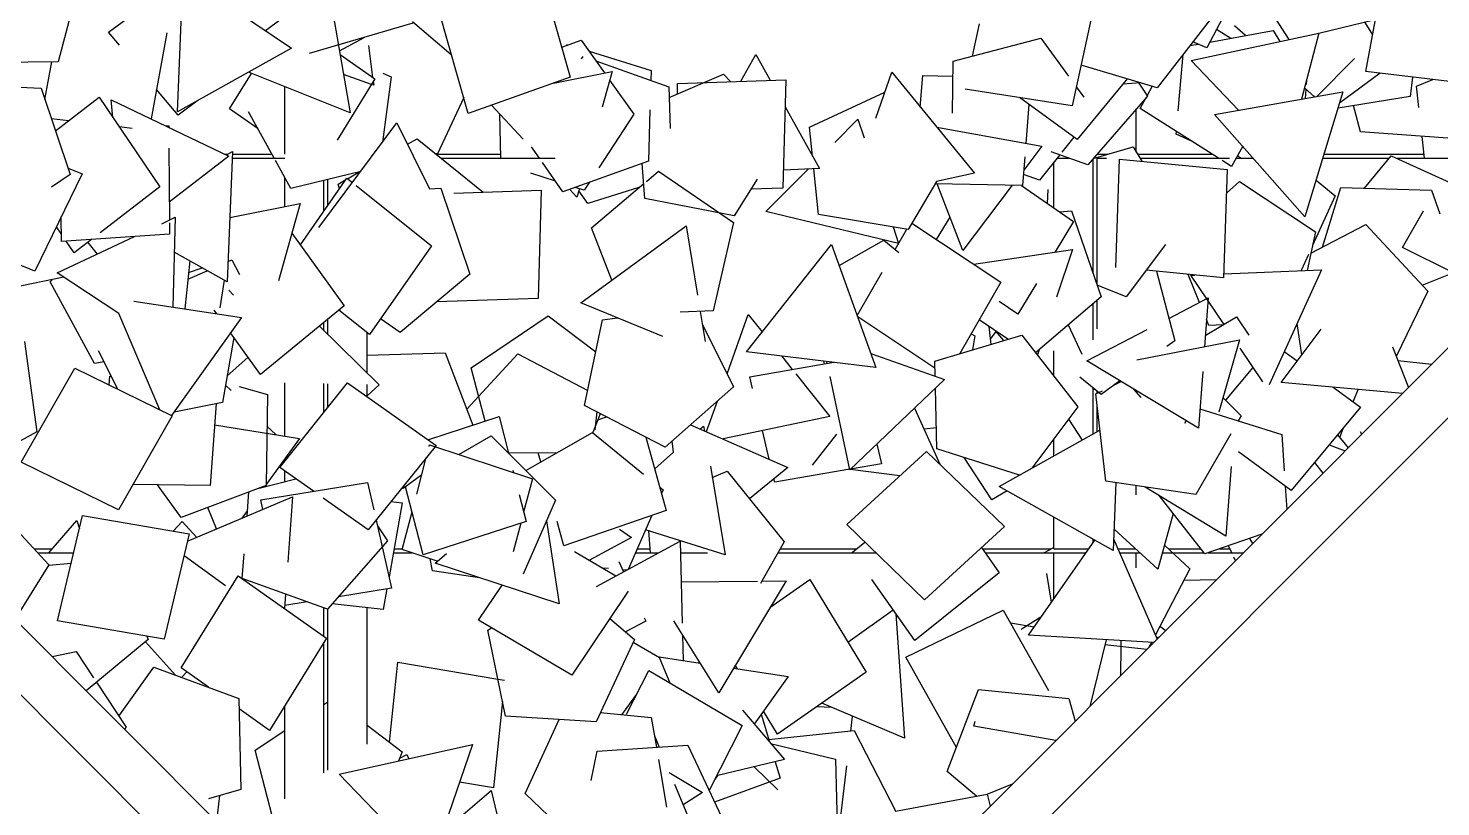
# Model space of a CAD drawing. Header units: metres. Extents: x 322 to 396.8, y -0.1 to 13.
# Drawn here: x 347.424 to 348.14, y 4.92 to 5.315 of the extents above; entities that cross this region are included whole.
import ezdxf

# ---------------------------------------------------------------- set-up
doc = ezdxf.new("R2010")
doc.units = ezdxf.units.M

msp = doc.modelspace()

# ---------------------------------------------------------------- linework, layer by layer
at = {"color": 8}
for p, q in [((347.7114, 4.68536), (346.74676, 5.65)), ((347.7114, 4.72071), (346.78212, 5.65)), ((348.64069, 5.65), (347.7114, 4.72071)), ((348.67605, 5.65), (347.7114, 4.68536)), ((347.46432, 5.31284), (347.50848, 5.34544)), ((347.45043, 5.34236), (347.43885, 5.29777)), ((347.50885, 5.33716), (347.55707, 5.30473)), ((347.5439, 5.31358), (347.5755, 5.33716)), ((347.5755, 5.33716), (347.58684, 5.27197)), ((347.68327, 5.34278), (347.69845, 5.29003)), ((347.49932, 5.27243), (347.50173, 5.33109)), ((347.96467, 5.32907), (347.95286, 5.27547)), ((347.64675, 5.2716), (347.63157, 5.32435)), ((348.0325, 5.32637), (348.02116, 5.30482)), ((348.06299, 5.30908), (348.0507, 5.32823)), ((348.1019, 5.2928), (348.10793, 5.32561)), ((347.61866, 5.31741), (347.56599, 5.30195)), ((347.61848, 5.31821), (347.63814, 5.30153)), ((347.90232, 5.30068), (347.9059, 5.31692)), ((348.02433, 5.32093), (347.99598, 5.28462)), ((348.02618, 5.31435), (348.03345, 5.30976)), ((348.04077, 5.3111), (348.03521, 5.31602)), ((348.10656, 5.31899), (348.07796, 5.31205)), ((348.10126, 5.3177), (348.10531, 5.31138)), ((347.46993, 5.30615), (347.46432, 5.31284)), ((347.49391, 5.31249), (347.48593, 5.2688)), ((347.58139, 5.30329), (347.59434, 5.31027)), ((347.69411, 5.30511), (347.70392, 5.30873)), ((347.70392, 5.30873), (347.71577, 5.29215)), ((347.89253, 5.29812), (347.93709, 5.30976)), ((347.93709, 5.30976), (347.95108, 5.29051)), ((348.01333, 5.29842), (348.07803, 5.3123)), ((348.02116, 5.30482), (348.01419, 5.30795)), ((348.02273, 5.3078), (348.05484, 5.31367)), ((348.05484, 5.31367), (348.0583, 5.30807)), ((348.07803, 5.3123), (348.06922, 5.2789)), ((347.55707, 5.30473), (347.49932, 5.27243)), ((347.5817, 5.3015), (347.59931, 5.28913)), ((347.59616, 5.30596), (347.59825, 5.28987)), ((347.6967, 5.30606), (347.69698, 5.30645)), ((347.69698, 5.30645), (347.6974, 5.30632)), ((347.70412, 5.2993), (347.70497, 5.30053)), ((347.70795, 5.30309), (347.73949, 5.29343)), ((347.78498, 5.28791), (347.79258, 5.30145)), ((347.79258, 5.30145), (347.79985, 5.28841)), ((348.00674, 5.27299), (348.0092, 5.30155)), ((348.01264, 5.30596), (348.0169, 5.30674)), ((347.43885, 5.29777), (347.39439, 5.29723)), ((347.43206, 5.27874), (347.43552, 5.29773)), ((347.68988, 5.28697), (347.71961, 5.29292)), ((347.71141, 5.29825), (347.7484, 5.28517)), ((347.71961, 5.29292), (347.71455, 5.27476)), ((347.73949, 5.29343), (347.73934, 5.28837)), ((347.89224, 5.2717), (347.89253, 5.29812)), ((347.99598, 5.28462), (347.95742, 5.29614)), ((348.03731, 5.2733), (348.01333, 5.29842)), ((348.0961, 5.29938), (348.07692, 5.28025)), ((347.3983, 5.28584), (347.43016, 5.28436)), ((347.5257, 5.27389), (347.53674, 5.2919)), ((347.58684, 5.27197), (347.53522, 5.29251)), ((347.59931, 5.28913), (347.58028, 5.25811)), ((347.59759, 5.28633), (347.58347, 5.29132)), ((347.59877, 5.28591), (347.59759, 5.28633)), ((347.59852, 5.28784), (347.59877, 5.28591)), ((347.60769, 5.29018), (347.60325, 5.25701)), ((347.60342, 5.29198), (347.60769, 5.29018)), ((347.69845, 5.29003), (347.64675, 5.2716)), ((347.71838, 5.28849), (347.7307, 5.27125)), ((347.74858, 5.27967), (347.77617, 5.29157)), ((347.75275, 5.28147), (347.7529, 5.28684)), ((347.7529, 5.28684), (347.80776, 5.28867)), ((347.77617, 5.29157), (347.77967, 5.28773)), ((347.80776, 5.28867), (347.80618, 5.23381)), ((347.85342, 5.26926), (347.86142, 5.29251)), ((347.86142, 5.29251), (347.90346, 5.24141)), ((347.87595, 5.27485), (347.87721, 5.29079)), ((347.87721, 5.29079), (347.89245, 5.29053)), ((347.98085, 5.28914), (347.9555, 5.25839)), ((347.9878, 5.28707), (347.97862, 5.28643)), ((347.98666, 5.28699), (347.99108, 5.28037)), ((348.07174, 5.28845), (348.07157, 5.28622)), ((348.10908, 5.29194), (348.08852, 5.27688)), ((348.15639, 5.28625), (348.1019, 5.2928)), ((348.12546, 5.28997), (348.12438, 5.28013)), ((348.12748, 5.28537), (348.13587, 5.28872)), ((347.43016, 5.28436), (347.44491, 5.24072)), ((347.43744, 5.26281), (347.45958, 5.27989)), ((347.45958, 5.27989), (347.49034, 5.23444)), ((347.49959, 5.27079), (347.48867, 5.28381)), ((347.55365, 5.251), (347.55365, 5.28518)), ((347.64442, 5.27969), (347.63111, 5.25123)), ((347.7484, 5.28517), (347.74909, 5.26392)), ((347.8198, 5.26463), (347.85792, 5.28234)), ((347.95286, 5.27547), (347.89862, 5.28393)), ((347.9555, 5.25839), (347.92621, 5.27963)), ((347.95499, 5.28513), (347.95883, 5.27984)), ((347.99108, 5.28037), (347.96086, 5.24561)), ((347.9874, 5.27405), (347.99048, 5.27969)), ((347.99096, 5.28056), (347.99358, 5.28534)), ((348.02508, 5.27115), (348.09026, 5.28259)), ((348.07583, 5.28006), (348.07072, 5.28458)), ((348.09026, 5.28259), (348.071, 5.21928)), ((348.0714, 5.28398), (348.07103, 5.27921)), ((348.07532, 5.28051), (348.07562, 5.28002)), ((348.12438, 5.28013), (348.08774, 5.27432)), ((348.12869, 5.27465), (348.12748, 5.28537)), ((347.46653, 5.26961), (347.46559, 5.27849)), ((347.46559, 5.27849), (347.52533, 5.25003)), ((347.50963, 5.2782), (347.49959, 5.27079)), ((347.54012, 5.26376), (347.5257, 5.27389)), ((347.5483, 5.249), (347.53529, 5.27248)), ((347.67457, 5.25857), (347.65856, 5.27581)), ((347.66316, 5.249), (347.66268, 5.27138)), ((347.73887, 5.27337), (347.73807, 5.24739)), ((347.80736, 5.27493), (347.82479, 5.24365)), ((347.93101, 5.27615), (347.92945, 5.25643)), ((347.98544, 5.25205), (347.98544, 5.27389)), ((348.02707, 5.249), (347.9874, 5.27405)), ((348.09907, 5.26223), (348.09551, 5.27555)), ((347.444, 5.26788), (347.43538, 5.2689)), ((347.47634, 5.26403), (347.46979, 5.26481)), ((347.49337, 5.26525), (347.49486, 5.26536)), ((347.49486, 5.26536), (347.49486, 5.26455)), ((347.57094, 5.21377), (347.61055, 5.26678)), ((347.61055, 5.26678), (347.62706, 5.23347)), ((347.7307, 5.27125), (347.71294, 5.24403)), ((347.82131, 5.2499), (347.8198, 5.26463)), ((347.83252, 5.25685), (347.84434, 5.26867)), ((347.84434, 5.26867), (347.84743, 5.25921)), ((347.88439, 5.2646), (347.93751, 5.25497)), ((348.071, 5.21928), (348.02508, 5.27115)), ((347.61591, 5.25597), (347.62078, 5.25875)), ((347.62078, 5.25875), (347.65434, 5.23172)), ((347.95382, 5.25961), (347.9477, 5.25198)), ((348.00572, 5.26109), (348.00583, 5.26241)), ((348.01314, 5.25779), (348.00572, 5.26109)), ((348.14341, 5.25904), (348.09907, 5.26223)), ((348.13159, 5.249), (348.13035, 5.25998)), ((347.49493, 5.25399), (347.49518, 5.21757)), ((347.52533, 5.25003), (347.49512, 5.22672)), ((347.5233, 5.251), (347.52472, 5.251)), ((347.52406, 5.25063), (347.52722, 5.2524)), ((347.52722, 5.2524), (347.52447, 5.18628)), ((347.52716, 5.251), (347.54719, 5.251)), ((347.63111, 5.25123), (347.62997, 5.25135)), ((347.63041, 5.251), (347.66311, 5.251)), ((347.6828, 5.249), (347.67879, 5.25476)), ((347.8207, 5.251), (347.8212, 5.251)), ((347.93751, 5.25497), (347.92838, 5.24292)), ((347.94666, 5.25068), (347.93634, 5.23782)), ((347.96086, 5.24561), (347.94237, 5.25221)), ((347.96361, 5.24877), (347.9838, 5.25471)), ((347.96555, 5.251), (347.97118, 5.251)), ((347.9838, 5.25471), (347.98832, 5.24739)), ((347.98609, 5.251), (348.0239, 5.251)), ((348.03941, 5.25497), (348.03381, 5.24474)), ((348.03829, 5.249), (348.03675, 5.25012)), ((348.08065, 5.251), (348.13136, 5.251)), ((348.10111, 5.2338), (348.11465, 5.25015)), ((348.11465, 5.25015), (348.15661, 5.23113)), ((347.44383, 5.24393), (347.45096, 5.24099)), ((347.52708, 5.249), (347.55365, 5.249)), ((347.55683, 5.23359), (347.54896, 5.2478)), ((347.63289, 5.249), (347.69077, 5.249)), ((347.69467, 5.23195), (347.68432, 5.24682)), ((347.73807, 5.24739), (347.69467, 5.23195)), ((347.73629, 5.2286), (347.73497, 5.24629)), ((347.79755, 5.22187), (347.8191, 5.24343)), ((347.82479, 5.24365), (347.80644, 5.24293)), ((347.82434, 5.2204), (347.82196, 5.24354)), ((347.92891, 5.24964), (347.92777, 5.23515)), ((347.94365, 5.2238), (347.94365, 5.24692)), ((347.94531, 5.249), (347.95137, 5.249)), ((347.96354, 5.19046), (347.96354, 5.24869)), ((347.96554, 5.18467), (347.96554, 5.249)), ((347.96554, 5.249), (347.97032, 5.249)), ((347.97508, 5.19363), (347.97698, 5.24849)), ((347.97698, 5.24849), (348.03161, 5.24318)), ((347.98732, 5.249), (348.03271, 5.249)), ((348.03381, 5.24474), (348.02906, 5.24774)), ((348.03161, 5.24318), (348.02971, 5.18832)), ((348.03614, 5.249), (348.04469, 5.249)), ((348.08004, 5.249), (348.1137, 5.249)), ((348.11719, 5.249), (348.14651, 5.249)), ((347.45096, 5.24099), (347.42687, 5.19166)), ((347.44491, 5.24072), (347.43536, 5.23429)), ((347.55365, 5.22437), (347.55365, 5.23935)), ((347.59221, 5.24223), (347.55683, 5.23359)), ((347.56158, 5.20502), (347.58516, 5.23876)), ((347.57354, 5.22214), (347.57354, 5.23767)), ((347.57554, 5.225), (347.57554, 5.23816)), ((347.58081, 5.23586), (347.58469, 5.23808)), ((347.58144, 5.23343), (347.58081, 5.23586)), ((347.58516, 5.23876), (347.58795, 5.23654)), ((347.58546, 5.23852), (347.59173, 5.24212)), ((347.69089, 5.23738), (347.67843, 5.2414)), ((347.70821, 5.23677), (347.70553, 5.23267)), ((347.70929, 5.21359), (347.73573, 5.23608)), ((347.73704, 5.2372), (347.74316, 5.2424)), ((347.74316, 5.2424), (347.78119, 5.21641)), ((347.79326, 5.23838), (347.7815, 5.21982)), ((347.8842, 5.23711), (347.86978, 5.21287)), ((347.92777, 5.23515), (347.88348, 5.23589)), ((347.90346, 5.24141), (347.8842, 5.23711)), ((347.89756, 5.20222), (347.88444, 5.23588)), ((347.93634, 5.23782), (347.92821, 5.24072)), ((348.0312, 5.2312), (348.03785, 5.23705)), ((348.03785, 5.23705), (348.0763, 5.2117)), ((348.07663, 5.23778), (348.08623, 5.2298)), ((347.49034, 5.23444), (347.46006, 5.21107)), ((347.58984, 5.23503), (347.62811, 5.20458)), ((347.62706, 5.23347), (347.63282, 5.2338)), ((347.63282, 5.2338), (347.64754, 5.19016)), ((347.6394, 5.23123), (347.68377, 5.2327)), ((347.68377, 5.2327), (347.68217, 5.17783)), ((347.70186, 5.22917), (347.69813, 5.23318)), ((347.70553, 5.23267), (347.70089, 5.23417)), ((347.70305, 5.23347), (347.70186, 5.22917)), ((347.70742, 5.22603), (347.70276, 5.2324)), ((347.73329, 5.23401), (347.70742, 5.22603)), ((347.7815, 5.21982), (347.73629, 5.2286)), ((347.80618, 5.23381), (347.79002, 5.23326)), ((347.92257, 5.23524), (347.89756, 5.20222)), ((347.92718, 5.23516), (347.95366, 5.21689)), ((347.9404, 5.22604), (347.94072, 5.23302)), ((348.08623, 5.2298), (348.0748, 5.20466)), ((348.07989, 5.20385), (348.08912, 5.23416)), ((348.08912, 5.23416), (348.13516, 5.2328)), ((348.13516, 5.2328), (348.13944, 5.22083)), ((348.13595, 5.23059), (348.13608, 5.23082)), ((347.52582, 5.2189), (347.56157, 5.22593)), ((347.56157, 5.22593), (347.55054, 5.18679)), ((347.86489, 5.20579), (347.79755, 5.22187)), ((347.94652, 5.22182), (347.95256, 5.22222)), ((347.95256, 5.22222), (347.96761, 5.17869)), ((348.12049, 5.20364), (348.13115, 5.22222)), ((347.44044, 5.21043), (347.43788, 5.21421)), ((347.44047, 5.20669), (347.44038, 5.21933)), ((347.49134, 5.21576), (347.49819, 5.21898)), ((347.49519, 5.21623), (347.49523, 5.21047)), ((347.49819, 5.21898), (347.49686, 5.17351)), ((347.70384, 5.17566), (347.75724, 5.21473)), ((347.75724, 5.21473), (347.76301, 5.17963)), ((347.78119, 5.21641), (347.77083, 5.17153)), ((347.86978, 5.21287), (347.82434, 5.2204)), ((347.8622, 5.21413), (347.86489, 5.20579)), ((347.87165, 5.21602), (347.91682, 5.1862)), ((347.88421, 5.20773), (347.89101, 5.21903)), ((347.95366, 5.21689), (347.94437, 5.20145)), ((348.07397, 5.20075), (348.10187, 5.21538)), ((348.10187, 5.21538), (348.13325, 5.18165)), ((347.42687, 5.19166), (347.37615, 5.21264)), ((347.43831, 5.19081), (347.47749, 5.20925)), ((347.49523, 5.21047), (347.44047, 5.20669)), ((347.45575, 5.20775), (347.44689, 5.20091)), ((347.55733, 5.21089), (347.58385, 5.17421)), ((347.7196, 5.18719), (347.70929, 5.21359)), ((347.83472, 5.19456), (347.8575, 5.20737)), ((347.8575, 5.20737), (347.8651, 5.20115)), ((347.86315, 5.20275), (347.86903, 5.213)), ((348.0763, 5.2117), (348.07213, 5.19212)), ((347.44689, 5.20091), (347.44286, 5.20686)), ((347.45388, 5.2063), (347.45861, 5.20036)), ((347.52447, 5.18628), (347.49767, 5.20129)), ((347.62811, 5.20458), (347.59666, 5.15959)), ((347.78777, 5.15092), (347.83086, 5.20517)), ((347.83086, 5.20517), (347.85346, 5.14297)), ((347.90305, 5.19529), (347.95306, 5.20274)), ((347.95306, 5.20274), (347.945, 5.1785)), ((348.00026, 5.20526), (347.98026, 5.17871)), ((348.07277, 5.20019), (348.06904, 5.19199)), ((348.14626, 5.19092), (348.12049, 5.20364)), ((347.50552, 5.19689), (347.50305, 5.17257)), ((347.50493, 5.19105), (347.51185, 5.19335)), ((347.5249, 5.19657), (347.52686, 5.19744)), ((347.52686, 5.19744), (347.53067, 5.1901)), ((348.13045, 5.18466), (348.15065, 5.19265)), ((347.44163, 5.18863), (347.41551, 5.18322)), ((347.43467, 5.18631), (347.43566, 5.18739)), ((347.45714, 5.14499), (347.43467, 5.18631)), ((347.46963, 5.17028), (347.43831, 5.19081)), ((347.50457, 5.18758), (347.51439, 5.19192)), ((347.52292, 5.18715), (347.52082, 5.17313)), ((347.64754, 5.19016), (347.61224, 5.16056)), ((347.84391, 5.16926), (347.85654, 5.19124)), ((347.91682, 5.1862), (347.89598, 5.14992)), ((347.93478, 5.18553), (347.92536, 5.16986)), ((348.02971, 5.18832), (347.99038, 5.19214)), ((347.9957, 5.19163), (348.00492, 5.15634)), ((348.0175, 5.17587), (348.01168, 5.19007)), ((348.01319, 5.18965), (348.01521, 5.18973)), ((348.02996, 5.16476), (348.01319, 5.18965)), ((348.02978, 5.19034), (348.07931, 5.19243)), ((348.07931, 5.19243), (348.05279, 5.13415)), ((347.52768, 5.17951), (347.52536, 5.18202)), ((347.96761, 5.17869), (347.9344, 5.15041)), ((347.98026, 5.17871), (347.96558, 5.18456)), ((348.13325, 5.18165), (348.11725, 5.14845)), ((347.47709, 5.17651), (347.53173, 5.16823)), ((347.5192, 5.17013), (347.51787, 5.17197)), ((347.58385, 5.17421), (347.54145, 5.13935)), ((347.59666, 5.15959), (347.58112, 5.17196)), ((347.68217, 5.17783), (347.63081, 5.17613)), ((347.74536, 5.15868), (347.70384, 5.17566)), ((347.77083, 5.17153), (347.75411, 5.17087)), ((347.76438, 5.17128), (347.76687, 5.15612)), ((347.92536, 5.16986), (347.916, 5.17632)), ((347.96354, 5.15697), (347.96354, 5.17522)), ((347.96554, 5.16256), (347.96554, 5.17693)), ((348.00192, 5.16781), (348.02185, 5.17813)), ((348.02185, 5.17813), (348.02004, 5.15342)), ((347.49028, 5.12154), (347.46963, 5.17028)), ((347.53173, 5.16823), (347.49633, 5.11857)), ((347.57354, 5.16172), (347.57354, 5.16573)), ((347.57554, 5.15975), (347.57554, 5.16738)), ((347.61224, 5.16056), (347.60221, 5.16752)), ((347.64821, 5.14276), (347.68724, 5.16901)), ((347.68724, 5.16901), (347.7114, 5.1508)), ((347.70567, 5.12361), (347.71485, 5.16711)), ((347.71485, 5.16711), (347.72241, 5.16806)), ((347.7654, 5.16509), (347.78116, 5.13308)), ((347.77793, 5.13963), (347.78869, 5.16972)), ((347.78869, 5.16972), (347.79573, 5.16094)), ((347.88338, 5.14263), (347.84418, 5.16851)), ((347.92028, 5.15719), (347.90582, 5.16706)), ((347.95095, 5.1645), (347.95776, 5.14974)), ((348.02046, 5.15911), (348.03625, 5.16851)), ((348.0223, 5.16415), (348.02105, 5.16719)), ((348.02963, 5.16457), (348.0223, 5.16415)), ((348.03625, 5.16851), (348.04256, 5.15927)), ((348.06937, 5.1493), (348.06695, 5.16527)), ((347.52786, 5.15815), (347.52206, 5.12524)), ((347.54145, 5.13935), (347.52619, 5.16046)), ((347.57133, 5.16391), (347.60159, 5.13407)), ((347.59544, 5.14013), (347.59544, 5.16056)), ((347.8833, 5.14613), (347.92742, 5.15933)), ((347.90176, 5.15998), (347.90351, 5.15894)), ((347.90351, 5.15894), (347.90233, 5.15182)), ((347.91077, 5.16369), (347.91176, 5.15464)), ((347.91147, 5.15731), (347.91444, 5.16106)), ((347.91821, 5.15657), (347.91421, 5.16134)), ((347.92742, 5.15933), (347.95579, 5.12304)), ((347.96033, 5.14627), (347.99102, 5.16216)), ((347.98579, 5.14681), (348.03783, 5.15685)), ((348.03783, 5.15685), (348.02736, 5.12022)), ((348.05894, 5.13533), (348.07914, 5.16238)), ((347.42175, 5.156), (347.42791, 5.11035)), ((347.46896, 5.132), (347.4593, 5.15127)), ((347.59544, 5.14913), (347.63509, 5.1504)), ((347.63509, 5.1504), (347.64909, 5.11374)), ((347.64601, 5.12181), (347.6719, 5.14976)), ((347.6719, 5.14976), (347.70729, 5.1313)), ((347.85346, 5.14297), (347.78777, 5.15092)), ((347.85092, 5.14996), (347.88814, 5.1368)), ((347.93616, 5.1519), (347.93528, 5.14928)), ((347.94365, 5.13858), (347.94365, 5.15142)), ((348.00492, 5.15634), (348.00097, 5.15347)), ((348.04961, 5.13559), (348.03809, 5.1527)), ((348.06047, 5.15101), (348.06706, 5.1462)), ((348.11532, 5.15331), (348.12348, 5.13279)), ((347.4201, 5.09496), (347.44731, 5.14264)), ((347.44731, 5.14264), (347.49658, 5.11844)), ((347.46205, 5.1458), (347.45714, 5.14499)), ((347.52439, 5.13848), (347.53513, 5.14809)), ((347.65537, 5.11578), (347.64821, 5.14276)), ((347.78945, 5.13819), (347.83217, 5.14555)), ((347.8055, 5.14878), (347.81102, 5.14191)), ((347.82741, 5.14473), (347.82705, 5.14617)), ((347.82873, 5.14496), (347.82851, 5.14599)), ((347.88348, 5.13845), (347.8833, 5.14613)), ((348.01702, 5.11213), (347.96033, 5.14627)), ((348.03079, 5.12628), (348.04464, 5.14297)), ((348.11808, 5.14638), (348.13534, 5.14465)), ((347.4646, 5.13415), (347.46492, 5.13852)), ((347.46492, 5.13852), (347.4657, 5.13851)), ((347.79085, 5.13229), (347.78945, 5.13819)), ((347.81285, 5.13962), (347.83012, 5.11812)), ((347.84026, 5.09112), (347.83015, 5.13833)), ((347.88814, 5.1368), (347.84026, 5.09112)), ((347.96765, 5.12927), (347.95676, 5.13801)), ((347.97713, 5.13616), (347.96765, 5.12927)), ((347.97405, 5.13392), (347.97782, 5.13574)), ((348.01913, 5.14089), (348.01702, 5.11213)), ((348.12045, 5.12975), (348.05894, 5.13533)), ((347.52644, 5.13123), (347.52361, 5.13403)), ((347.53056, 5.1333), (347.54488, 5.12918)), ((347.54488, 5.12918), (347.54425, 5.08313)), ((347.55114, 5.09231), (347.58557, 5.13506)), ((347.55365, 5.10818), (347.55365, 5.13522)), ((347.57354, 5.12013), (347.57354, 5.13474)), ((347.57554, 5.12261), (347.57554, 5.1347)), ((347.58557, 5.13506), (347.63038, 5.10336)), ((347.59544, 5.12808), (347.59544, 5.13422)), ((347.60159, 5.13407), (347.59544, 5.12856)), ((347.78116, 5.13308), (347.74664, 5.10257)), ((347.88438, 5.10168), (347.88363, 5.13249)), ((347.96354, 5.10916), (347.96354, 5.13257)), ((347.96478, 5.13158), (347.96354, 5.13172)), ((347.96488, 5.12949), (347.96832, 5.13115)), ((347.97009, 5.08533), (347.96488, 5.12949)), ((347.96554, 5.12981), (347.96554, 5.13096)), ((347.988, 5.12777), (347.98425, 5.13187)), ((348.08521, 5.13295), (348.0991, 5.12281)), ((348.09548, 5.12545), (348.09791, 5.1318)), ((347.52206, 5.12524), (347.49758, 5.12032)), ((347.51883, 5.12459), (347.51579, 5.08318)), ((347.74664, 5.10257), (347.70567, 5.12361)), ((347.76748, 5.1104), (347.77302, 5.12588)), ((347.87293, 5.12228), (347.88608, 5.09367)), ((347.95579, 5.12304), (347.93252, 5.09186)), ((347.96554, 5.11027), (347.96554, 5.12384)), ((348.01775, 5.12205), (348.0592, 5.10897)), ((348.02947, 5.12761), (348.03859, 5.11844)), ((348.0991, 5.12281), (348.06404, 5.08057)), ((347.49658, 5.11844), (347.46937, 5.07077)), ((347.62622, 5.10631), (347.66232, 5.11804)), ((347.66232, 5.11804), (347.6671, 5.09949)), ((347.71367, 5.1195), (347.70984, 5.10991)), ((347.71187, 5.12043), (347.71087, 5.11127)), ((347.71244, 5.11643), (347.71676, 5.11792)), ((347.75947, 5.11391), (347.80881, 5.0923)), ((347.83012, 5.11812), (347.77592, 5.1067)), ((347.95103, 5.11666), (347.95801, 5.10607)), ((348.01007, 5.11475), (348.0108, 5.11588)), ((348.03859, 5.11844), (348.03714, 5.11593)), ((347.42791, 5.11035), (347.38765, 5.08799)), ((347.51804, 5.11378), (347.56112, 5.107)), ((347.56112, 5.107), (347.54426, 5.08362)), ((347.54909, 5.10889), (347.54467, 5.11326)), ((347.64195, 5.09885), (347.65829, 5.10825)), ((347.65829, 5.10825), (347.69096, 5.07577)), ((347.67589, 5.09075), (347.70978, 5.10996)), ((347.70978, 5.10996), (347.73563, 5.08894)), ((347.73682, 5.10761), (347.74714, 5.07045)), ((347.76438, 5.11176), (347.76608, 5.11324)), ((347.76608, 5.11324), (347.76648, 5.11084)), ((347.79935, 5.09644), (347.79592, 5.11091)), ((347.82121, 5.09346), (347.83358, 5.10905)), ((347.88412, 5.11228), (347.87782, 5.11163)), ((347.91599, 5.08264), (347.96705, 5.11111)), ((347.94365, 5.09806), (347.94365, 5.10676)), ((348.03337, 5.10936), (348.01564, 5.0785)), ((348.0592, 5.10897), (348.06043, 5.09059)), ((348.08746, 5.10878), (348.09293, 5.10224)), ((348.08858, 5.10744), (348.09049, 5.11243)), ((348.09983, 5.10914), (348.09909, 5.11027)), ((347.63038, 5.10336), (347.59595, 5.06061)), ((347.62693, 5.10288), (347.62715, 5.10375)), ((347.62715, 5.10375), (347.67926, 5.0865)), ((347.69144, 5.09957), (347.66704, 5.09974)), ((347.68346, 5.09504), (347.68219, 5.09963)), ((347.74127, 5.09159), (347.75082, 5.09993)), ((347.75082, 5.09993), (347.75004, 5.10557)), ((347.8386, 5.06336), (347.87909, 5.10041)), ((347.85384, 5.10408), (347.85621, 5.0941)), ((347.87909, 5.10041), (347.91859, 5.0623)), ((347.92623, 5.08835), (347.88438, 5.10168)), ((348.06404, 5.08057), (348.03725, 5.10014)), ((348.08324, 5.10369), (348.09132, 5.10062)), ((347.46937, 5.07077), (347.4201, 5.09496)), ((347.55365, 5.09542), (347.55365, 5.09664)), ((347.62058, 5.07878), (347.62544, 5.09723)), ((347.76949, 5.09295), (347.77705, 5.04798)), ((347.85621, 5.0941), (347.84056, 5.09141)), ((347.91229, 5.07589), (347.89817, 5.09729)), ((348.0336, 5.09274), (348.03081, 5.05745)), ((348.0758, 5.09474), (348.08004, 5.08934)), ((347.54009, 5.08157), (347.55931, 5.08653)), ((347.56825, 5.08021), (347.55114, 5.09231)), ((347.55365, 5.08507), (347.55365, 5.09054)), ((347.62315, 5.08855), (347.61376, 5.08169)), ((347.6693, 5.09093), (347.66962, 5.08969)), ((347.67926, 5.0865), (347.67481, 5.06957)), ((347.77047, 5.08711), (347.77795, 5.0904)), ((347.77795, 5.0904), (347.80693, 5.0546)), ((347.80881, 5.0923), (347.78937, 5.07629)), ((347.80211, 5.08478), (347.80172, 5.08646)), ((347.84022, 5.09135), (347.80211, 5.08478)), ((347.84025, 5.09116), (347.83961, 5.09124)), ((347.86563, 5.0881), (347.8403, 5.09116)), ((348.01564, 5.0785), (347.97009, 5.08533)), ((347.51579, 5.08318), (347.4767, 5.08361)), ((347.50113, 5.06695), (347.4892, 5.08347)), ((347.54425, 5.08313), (347.50113, 5.06695)), ((347.53456, 5.06766), (347.53554, 5.07986)), ((347.54149, 5.07583), (347.59566, 5.08469)), ((347.54377, 5.08295), (347.54339, 5.08242)), ((347.59566, 5.08469), (347.59882, 5.07083)), ((347.61376, 5.08169), (347.61321, 5.08204)), ((347.62381, 5.04792), (347.6149, 5.08252)), ((347.67247, 5.07864), (347.67601, 5.06489)), ((347.74386, 5.08225), (347.74552, 5.0809)), ((347.74552, 5.0809), (347.74473, 5.07912)), ((347.92006, 5.08035), (347.91229, 5.07589)), ((347.9737, 5.05027), (347.91599, 5.08264)), ((347.97515, 5.08458), (347.9737, 5.05027)), ((347.98544, 5.07839), (347.98544, 5.08303)), ((348.03081, 5.05745), (347.98999, 5.08235)), ((348.02027, 5.04846), (347.997, 5.07807)), ((348.06095, 5.08283), (348.06174, 5.07105)), ((347.40388, 5.07549), (347.43411, 5.04289)), ((347.50437, 5.055), (347.55768, 5.07735)), ((347.51914, 5.06119), (347.51463, 5.07201)), ((347.54259, 5.07102), (347.54149, 5.07583)), ((347.55768, 5.07735), (347.5553, 5.04437)), ((347.59595, 5.06061), (347.57312, 5.07676)), ((347.6132, 5.07432), (347.60656, 5.03688)), ((347.60751, 5.07496), (347.6132, 5.07432)), ((347.69096, 5.07577), (347.67461, 5.03814)), ((347.43408, 5.049), (347.44822, 5.06541)), ((347.43851, 5.01451), (347.45113, 5.06792)), ((347.44822, 5.06541), (347.44955, 5.06123)), ((347.45113, 5.06792), (347.50523, 5.05864)), ((347.49708, 5.06004), (347.50174, 5.06482)), ((347.50174, 5.06482), (347.50891, 5.05691)), ((347.53479, 5.07049), (347.53196, 5.06657)), ((347.6, 5.06564), (347.60787, 5.03117)), ((347.61318, 5.05067), (347.6182, 5.06972)), ((347.67601, 5.06489), (347.62381, 5.04792)), ((347.67334, 5.06402), (347.66953, 5.04954)), ((347.68635, 5.06516), (347.69275, 5.0232)), ((347.69526, 5.05252), (347.69182, 5.06491)), ((347.74714, 5.07045), (347.69526, 5.05252)), ((347.73978, 5.06791), (347.72773, 5.04065)), ((347.94365, 5.051), (347.94365, 5.06713)), ((348.00415, 5.06898), (347.99645, 5.0408)), ((347.50523, 5.05864), (347.49261, 5.00522)), ((347.60068, 5.06267), (347.6057, 5.05511)), ((347.72946, 5.05685), (347.70827, 5.04522)), ((347.72336, 5.06102), (347.72946, 5.05685)), ((347.77705, 5.04798), (347.73655, 5.06061)), ((347.73917, 5.049), (347.73826, 5.06008)), ((347.87809, 5.02524), (347.8386, 5.06336)), ((347.91859, 5.0623), (347.87809, 5.02524)), ((347.99645, 5.0408), (347.97416, 5.06098)), ((348.04916, 5.05847), (348.02027, 5.04846)), ((347.42659, 5.051), (347.43581, 5.051)), ((347.6057, 5.05511), (347.57536, 5.02045)), ((347.60907, 5.051), (347.61327, 5.051)), ((347.63098, 5.04478), (347.61318, 5.05067)), ((347.70065, 5.0497), (347.72162, 5.03736)), ((347.71172, 5.03201), (347.75419, 5.05494)), ((347.7323, 5.051), (347.73901, 5.051)), ((347.75419, 5.05494), (347.75527, 5.01339)), ((347.80693, 5.0546), (347.79487, 5.03342)), ((347.80488, 5.051), (347.84354, 5.051)), ((347.84152, 5.04937), (347.84783, 5.05445)), ((347.84178, 5.049), (347.84152, 5.04937)), ((347.90698, 5.05168), (347.91597, 5.03897)), ((347.90746, 5.051), (347.9423, 5.051)), ((347.93082, 5.00731), (347.96446, 5.05545)), ((347.93856, 5.049), (347.94365, 5.05172)), ((347.94365, 5.051), (347.96135, 5.051)), ((347.96354, 5.05415), (347.96354, 5.05597)), ((347.97395, 5.05615), (347.99604, 5.00535)), ((347.97619, 5.051), (347.98518, 5.051)), ((347.99974, 5.05284), (348.01261, 5.04091)), ((348.00172, 5.051), (348.01828, 5.051)), ((348.0276, 5.051), (348.03296, 5.051)), ((348.03387, 5.049), (348.03223, 5.0526)), ((348.04452, 5.05382), (348.043, 5.05633)), ((347.43411, 5.04289), (347.41689, 5.01523)), ((347.42844, 5.049), (347.44666, 5.049)), ((347.43405, 5.04281), (347.44544, 5.04383)), ((347.52371, 5.03233), (347.5026, 5.04749)), ((347.53203, 5.03608), (347.53303, 5.04854)), ((347.60871, 5.049), (347.61822, 5.049)), ((347.62859, 5.03988), (347.62743, 5.04595)), ((347.62988, 5.04385), (347.63562, 5.04871)), ((347.69275, 5.0232), (347.62988, 5.04385)), ((347.72315, 5.04458), (347.72547, 5.03944)), ((347.73142, 5.049), (347.74319, 5.049)), ((347.75434, 5.049), (347.76809, 5.049)), ((347.80374, 5.049), (347.85347, 5.049)), ((347.90888, 5.049), (347.94365, 5.049)), ((347.94365, 5.049), (347.95995, 5.049)), ((347.94365, 5.02566), (347.94365, 5.049)), ((347.97706, 5.049), (347.98544, 5.049)), ((347.98544, 5.049), (347.98739, 5.049)), ((347.98544, 5.04136), (347.98544, 5.049)), ((347.99869, 5.049), (348.01985, 5.049)), ((348.02182, 5.049), (348.03969, 5.049)), ((348.0357, 5.04501), (348.03486, 5.04684)), ((347.50117, 4.99074), (347.53004, 5.03742)), ((347.53004, 5.03742), (347.57484, 5.00571)), ((347.57536, 5.02045), (347.53203, 5.03608)), ((347.65248, 5.03643), (347.62859, 5.03988)), ((347.71776, 5.04106), (347.71494, 5.04129)), ((347.72704, 5.04028), (347.72501, 5.04045)), ((347.79971, 5.02131), (347.81984, 5.03543)), ((347.81984, 5.03543), (347.84851, 4.98862)), ((347.87321, 5.00456), (347.85133, 5.03549)), ((347.91597, 5.03897), (347.87321, 5.00456)), ((347.94249, 5.024), (347.94017, 5.03855)), ((348.01261, 5.04091), (347.99513, 5.00744)), ((348.0096, 5.03513), (348.02616, 5.03546)), ((347.55413, 5.02811), (347.5536, 5.02075)), ((347.60787, 5.03117), (347.58089, 5.02676)), ((347.60548, 5.03078), (347.60362, 5.02027)), ((347.65185, 5.01485), (347.66389, 5.03268)), ((347.72788, 5.02955), (347.69916, 4.98701)), ((347.75472, 5.03436), (347.79347, 5.0347)), ((347.80785, 5.03483), (347.77371, 4.97814)), ((347.79561, 5.03472), (347.80785, 5.03483)), ((347.55365, 5.02071), (347.55365, 5.02143)), ((347.56504, 5.02417), (347.55371, 5.02232)), ((347.57354, 5.00663), (347.57354, 5.0211)), ((347.60362, 5.02027), (347.57777, 5.02321)), ((347.59544, 4.95214), (347.59544, 5.0212)), ((347.49261, 5.00522), (347.43851, 5.01451)), ((347.57554, 4.9389), (347.57554, 5.02066)), ((347.69916, 4.98701), (347.65185, 5.01485)), ((347.71852, 5.01568), (347.73101, 5.00509)), ((347.73679, 5.01436), (347.72649, 5.00892)), ((347.73598, 5.01615), (347.73679, 5.01436)), ((347.77371, 4.97814), (347.7509, 5.01454)), ((347.8392, 5.00382), (347.86214, 5.0202)), ((347.8636, 5.01814), (347.86797, 4.95508)), ((347.86855, 4.99621), (347.91801, 5.02002)), ((347.91801, 5.02002), (347.94086, 4.97925)), ((347.92159, 5.01363), (347.93374, 5.01147)), ((347.92709, 5.0103), (347.93756, 5.01695)), ((347.48379, 5.00674), (347.4845, 5.00516)), ((347.65663, 5.00986), (347.65847, 5.01095)), ((347.66556, 4.96631), (347.65663, 5.00986)), ((347.75543, 5.00732), (347.75576, 4.99443)), ((347.99427, 5.00357), (347.93082, 5.00731)), ((347.99567, 5.0062), (347.99712, 5.00643)), ((347.99746, 5.0119), (348.00043, 5.00973)), ((347.4845, 5.00516), (347.45294, 4.97917)), ((347.49828, 4.98708), (347.483, 5.00393)), ((347.57484, 5.00571), (347.54597, 4.95903)), ((347.57354, 4.93757), (347.57354, 5.00362)), ((347.73101, 5.00509), (347.71153, 4.96335)), ((347.74362, 4.9959), (347.73032, 5.00361)), ((347.9701, 5.00499), (347.9619, 4.9712)), ((347.99082, 5.00013), (347.96949, 5.00245)), ((347.97755, 5.00158), (347.9775, 4.98681)), ((347.97756, 5.00456), (347.97755, 5.00158)), ((347.99315, 5.00364), (347.99186, 5.00116)), ((347.43568, 4.99643), (347.44788, 4.99906)), ((347.44788, 4.99906), (347.45675, 4.98567)), ((347.6068, 4.95303), (347.61103, 4.99355)), ((347.61103, 4.99355), (347.66171, 4.98506)), ((347.74906, 4.98307), (347.74345, 4.99629)), ((347.74345, 4.99629), (347.76431, 4.99314)), ((347.7637, 4.99324), (347.76389, 4.99382)), ((347.78325, 4.99028), (347.78213, 4.99212)), ((347.89423, 4.9504), (347.86855, 4.99621)), ((347.46953, 4.96634), (347.48723, 4.99116)), ((347.48723, 4.99116), (347.53045, 4.97523)), ((347.51508, 4.98089), (347.50117, 4.99074)), ((347.50407, 4.98868), (347.50139, 4.98593)), ((347.66171, 4.98506), (347.66516, 4.98448)), ((347.72701, 4.96725), (347.73832, 4.98942)), ((347.73832, 4.98942), (347.78557, 4.9615)), ((347.78121, 4.99059), (347.80889, 4.98641)), ((347.80889, 4.98641), (347.79171, 4.96229)), ((347.84851, 4.98862), (347.80357, 4.9571)), ((347.45819, 4.98349), (347.4733, 4.96065)), ((347.88958, 4.93822), (347.90546, 4.97975)), ((347.90546, 4.97975), (347.95129, 4.9752)), ((347.53045, 4.97523), (347.53135, 4.92918)), ((347.55365, 4.92434), (347.55365, 4.97144)), ((347.57354, 4.9722), (347.57554, 4.97353)), ((347.66404, 4.97372), (347.65947, 4.92989)), ((347.72467, 4.96699), (347.73219, 4.9774)), ((347.82366, 4.97119), (347.83077, 4.9708)), ((347.86797, 4.95508), (347.82598, 4.97282)), ((347.95129, 4.9752), (347.9545, 4.9638)), ((347.54597, 4.95903), (347.53055, 4.96994)), ((347.71153, 4.96335), (347.66556, 4.96631)), ((347.67566, 4.92712), (347.69284, 4.96456)), ((347.71373, 4.96807), (347.73953, 4.96554)), ((347.73953, 4.96554), (347.74209, 4.95053)), ((347.78576, 4.9693), (347.807, 4.94427)), ((347.79527, 4.9673), (347.79942, 4.95321)), ((347.80357, 4.9571), (347.79638, 4.96885)), ((347.84142, 4.9663), (347.84053, 4.95876)), ((347.90311, 4.96128), (347.90372, 4.96376)), ((347.4733, 4.96065), (347.47245, 4.95967)), ((347.5387, 4.94902), (347.55365, 4.95896)), ((347.59544, 4.96169), (347.61323, 4.94813)), ((347.74109, 4.95638), (347.74349, 4.95062)), ((347.78557, 4.9615), (347.76882, 4.92864)), ((347.79904, 4.9545), (347.8424, 4.95895)), ((347.8424, 4.95895), (347.86346, 4.91799)), ((347.94459, 4.9539), (347.90311, 4.96128)), ((347.58129, 4.93691), (347.64894, 4.95184)), ((347.64894, 4.95184), (347.62727, 4.88932)), ((347.71216, 4.94861), (347.75812, 4.95156)), ((347.75812, 4.95156), (347.77761, 4.90983)), ((347.80004, 4.95247), (347.83287, 4.94449)), ((347.54989, 4.90599), (347.5387, 4.94902)), ((347.61323, 4.94813), (347.61138, 4.94355)), ((347.61195, 4.94496), (347.61566, 4.94691)), ((347.61566, 4.94691), (347.61665, 4.94471)), ((347.7091, 4.93371), (347.71216, 4.94861)), ((347.74314, 4.94434), (347.74727, 4.92013)), ((347.807, 4.94427), (347.7726, 4.93605)), ((347.80237, 4.94317), (347.80481, 4.93484)), ((347.83287, 4.94449), (347.83416, 4.89845)), ((347.62727, 4.88932), (347.58129, 4.93691)), ((347.74854, 4.93767), (347.76557, 4.92763)), ((347.77311, 4.93617), (347.77153, 4.93396)), ((347.80481, 4.93484), (347.77156, 4.92278)), ((347.79172, 4.94062), (347.80372, 4.92892)), ((347.83845, 4.94113), (347.83544, 4.91568)), ((347.90437, 4.92581), (347.88958, 4.93822)), ((347.53135, 4.92918), (347.51502, 4.92438)), ((347.63353, 4.90737), (347.65829, 4.92865)), ((347.65947, 4.92989), (347.64233, 4.93276)), ((347.65829, 4.92865), (347.67257, 4.87055)), ((347.75131, 4.93181), (347.7577, 4.91644)), ((347.76557, 4.92763), (347.75568, 4.9213)), ((347.90983, 4.9267), (347.92275, 4.93205)), ((347.52057, 4.92601), (347.51913, 4.91298)), ((347.70779, 4.89639), (347.67566, 4.92712)), ((347.86339, 4.91811), (347.9098, 4.92684)), ((347.9098, 4.92684), (347.91136, 4.92067))]:
    msp.add_line(p, q, dxfattribs=at)

doc.saveas('drawing.dxf')
